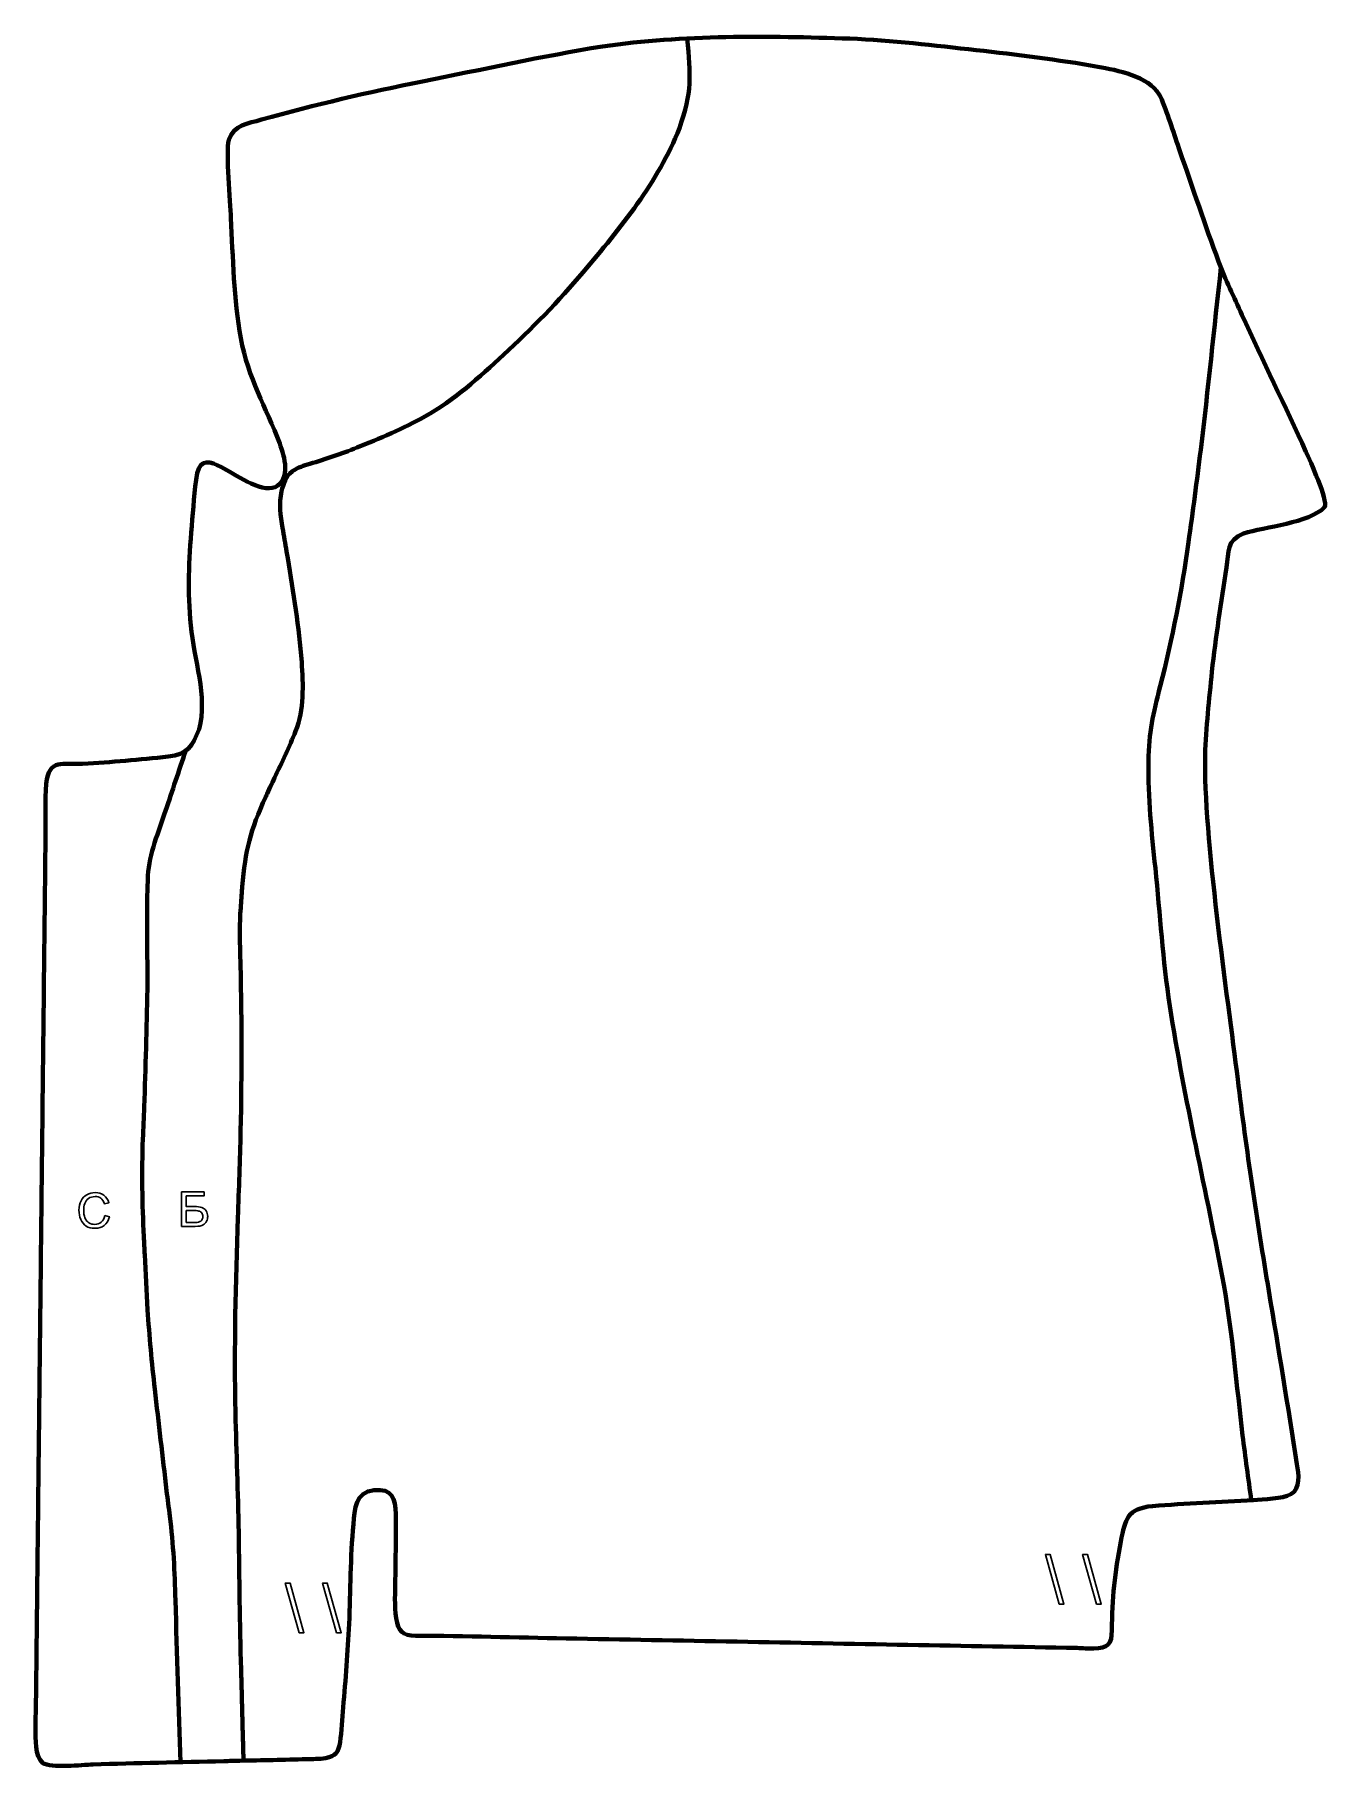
# Model space of a CAD drawing. Header units: millimetres. Extents: x 1276 to 1958, y -3 to 910.
import ezdxf

# ---------------------------------------------------------------- set-up
doc = ezdxf.new("R2010")
doc.units = ezdxf.units.MM
doc.header["$MEASUREMENT"] = 0
doc.layers.add('layer 2', color=7, linetype='Continuous')
doc.layers.add('layer 3', color=7, linetype='Continuous')

msp = doc.modelspace()

# ---------------------------------------------------------------- linework, layer by layer
at = {"layer": 'layer 2', "color": 142, "lineweight": 158}
for points, knots in [([(1619.9224, 908.1768), (1621.6848, 888.9317), (1622.549, 879.7802), (1615.7773, 861.0089), (1615.7773, 861.0089), (1604.7316, 832.6173), (1584.5228, 808.1844), (1565.1187, 785.0611), (1565.1187, 785.0611), (1552.445, 769.9582), (1537.6552, 755.0328), (1523.2048, 741.6089), (1523.2048, 741.6089), (1510.302, 729.6534), (1497.1288, 717.6353), (1481.6813, 709.0271), (1481.6813, 709.0271), (1470.7462, 702.9335), (1457.6073, 697.2523), (1445.9255, 692.6487), (1445.9255, 692.6487), (1437.7436, 689.4243), (1429.532, 686.6244), (1421.1041, 684.1161), (1421.1041, 684.1161), (1417.941, 683.1778), (1414.9849, 682.2097), (1412.1854, 680.4141), (1412.1854, 680.4141), (1412.1854, 680.4141), (1411.795, 680.1534), (1411.795, 680.1534), (1411.795, 680.1534), (1408.3785, 677.5263), (1407.235, 673.6568), (1406.2764, 669.6394), (1406.2764, 669.6394), (1404.7468, 663.0677), (1405.7617, 656.876), (1406.7944, 650.3378), (1406.7944, 650.3378), (1407.449, 646.2061), (1408.2305, 642.0931), (1408.9318, 637.9686), (1408.9318, 637.9686), (1409.1266, 636.8163), (1409.3192, 635.6637), (1409.5096, 634.5107), (1409.5096, 634.5107), (1412.5119, 616.2832), (1415.3909, 598.1208), (1416.8542, 579.6896), (1416.8542, 579.6896), (1417.7723, 567.8701), (1418.0785, 554.4906), (1413.6549, 543.3193), (1413.6549, 543.3193), (1410.3489, 534.9702), (1406.3861, 526.7992), (1402.5633, 518.6731), (1402.5633, 518.6731), (1401.0693, 515.4955), (1399.5698, 512.3206), (1398.0976, 509.1328), (1398.0976, 509.1328), (1398.0976, 509.1328), (1397.8873, 508.6774), (1397.8873, 508.6774), (1397.8873, 508.6774), (1389.7662, 491.048), (1387.2081, 480.644), (1385.5687, 461.2606), (1385.5687, 461.2606), (1385.5687, 461.2606), (1385.5159, 460.6373), (1385.5159, 460.6373), (1385.5159, 460.6373), (1385.2285, 457.1435), (1384.9808, 453.6467), (1384.7332, 450.1499), (1384.7332, 450.1499), (1384.133, 441.6709), (1384.2056, 434.5202), (1384.4563, 426.0626), (1384.4563, 426.0626), (1385.3805, 394.881), (1385.3023, 363.6512), (1384.7132, 332.4635), (1384.7132, 332.4635), (1384.4257, 317.3222), (1383.77, 302.1846), (1383.2509, 287.0495), (1383.2509, 287.0495), (1382.104, 252.7803), (1381.2099, 218.5344), (1381.9713, 184.2445), (1381.9713, 184.2445), (1382.4619, 163.2087), (1383.3287, 142.1863), (1383.6763, 121.1462), (1383.6763, 121.1462), (1384.0685, 97.0678), (1384.2398, 73.0913), (1384.9417, 49.0095), (1384.9417, 49.0095), (1385.0388, 45.6797), (1385.1339, 42.3502), (1385.2199, 39.0202), (1385.2199, 39.0202), (1385.2756, 36.8477), (1385.3313, 34.6751), (1385.3871, 32.5026), (1385.3871, 32.5026), (1385.4642, 29.4944), (1385.5414, 26.4863), (1385.6187, 23.4781), (1385.6187, 23.4781), (1385.7002, 20.3029), (1385.7816, 17.1277), (1385.8631, 13.9524), (1385.8631, 13.9524), (1385.9274, 11.4456), (1385.9917, 8.9388), (1386.056, 6.432), (1386.056, 6.432), (1386.1032, 4.5937), (1386.1503, 2.7554), (1386.1976, 0.9171)], [0, 0, 0, 0, 0.03030303, 0.03030303, 0.03030303, 0.03030303, 0.06060606, 0.06060606, 0.06060606, 0.06060606, 0.09090909, 0.09090909, 0.09090909, 0.09090909, 0.12121212, 0.12121212, 0.12121212, 0.12121212, 0.15151515, 0.15151515, 0.15151515, 0.15151515, 0.18181818, 0.18181818, 0.18181818, 0.18181818, 0.21212121, 0.21212121, 0.21212121, 0.21212121, 0.24242424, 0.24242424, 0.24242424, 0.24242424, 0.27272727, 0.27272727, 0.27272727, 0.27272727, 0.3030303, 0.3030303, 0.3030303, 0.3030303, 0.33333333, 0.33333333, 0.33333333, 0.33333333, 0.36363636, 0.36363636, 0.36363636, 0.36363636, 0.39393939, 0.39393939, 0.39393939, 0.39393939, 0.42424242, 0.42424242, 0.42424242, 0.42424242, 0.45454545, 0.45454545, 0.45454545, 0.45454545, 0.48484848, 0.48484848, 0.48484848, 0.48484848, 0.51515152, 0.51515152, 0.51515152, 0.51515152, 0.54545455, 0.54545455, 0.54545455, 0.54545455, 0.57575758, 0.57575758, 0.57575758, 0.57575758, 0.60606061, 0.60606061, 0.60606061, 0.60606061, 0.63636364, 0.63636364, 0.63636364, 0.63636364, 0.66666667, 0.66666667, 0.66666667, 0.66666667, 0.6969697, 0.6969697, 0.6969697, 0.6969697, 0.72727273, 0.72727273, 0.72727273, 0.72727273, 0.75757576, 0.75757576, 0.75757576, 0.75757576, 0.78787879, 0.78787879, 0.78787879, 0.78787879, 0.81818182, 0.81818182, 0.81818182, 0.81818182, 0.84848485, 0.84848485, 0.84848485, 0.84848485, 0.87878788, 0.87878788, 0.87878788, 0.87878788, 0.90909091, 0.90909091, 0.90909091, 0.90909091, 0.93939394, 0.93939394, 0.93939394, 0.93939394, 1, 1, 1, 1]), ([(1900.9856, 787.6313), (1897.4538, 755.6019), (1894.2024, 723.4075), (1890.3236, 691.4328), (1890.3236, 691.4328), (1888.3636, 675.2755), (1886.1715, 658.9371), (1883.9101, 642.816), (1883.9101, 642.816), (1880.2616, 616.8079), (1875.5705, 592.4559), (1869.0473, 567.007), (1869.0473, 567.007), (1865.2556, 552.2217), (1863.0642, 542.828), (1862.7973, 527.3448), (1862.7973, 527.3448), (1862.5229, 507.9009), (1864.4929, 490.2681), (1866.4532, 471.0394), (1866.4532, 471.0394), (1868.9022, 446.6716), (1870.3372, 422.7744), (1874.0664, 398.4901), (1874.0664, 398.4901), (1881.6508, 349.1019), (1893.4717, 300.647), (1902.4544, 251.555), (1902.4544, 251.555), (1907.2112, 225.5584), (1909.1606, 198.5045), (1912.4185, 172.2143), (1912.4185, 172.2143), (1913.8285, 160.8362), (1915.3795, 149.5135), (1916.9526, 138.1584)], [0, 0, 0, 0, 0.1, 0.1, 0.1, 0.1, 0.2, 0.2, 0.2, 0.2, 0.3, 0.3, 0.3, 0.3, 0.4, 0.4, 0.4, 0.4, 0.5, 0.5, 0.5, 0.5, 0.6, 0.6, 0.6, 0.6, 0.7, 0.7, 0.7, 0.7, 0.8, 0.8, 0.8, 0.8, 1, 1, 1, 1]), ([(1353.0537, 0.0667), (1352.056, 28.5024), (1351.1602, 56.9408), (1350.3642, 85.3829), (1350.3642, 85.3829), (1349.9495, 100.2248), (1349.3227, 114.9509), (1347.4332, 129.6932), (1347.4332, 129.6932), (1346.8543, 134.1687), (1346.2339, 138.6349), (1345.7046, 143.1172), (1345.7046, 143.1172), (1343.6133, 160.9769), (1341.5015, 178.834), (1339.4879, 196.7028), (1339.4879, 196.7028), (1337.9257, 210.6133), (1336.5748, 224.5156), (1335.7348, 238.4907), (1335.7348, 238.4907), (1335.17, 248.1453), (1334.7411, 257.8075), (1334.2, 267.4636), (1334.2, 267.4636), (1334.022, 270.6265), (1333.8554, 273.7893), (1333.7037, 276.9536), (1333.7037, 276.9536), (1332.9055, 294.1289), (1332.5208, 311.2322), (1333.2126, 328.4204), (1333.2126, 328.4204), (1333.4574, 334.0887), (1333.748, 339.7521), (1333.9431, 345.4228), (1333.9431, 345.4228), (1334.5849, 366.0554), (1335.2325, 386.6859), (1335.636, 407.3249), (1335.636, 407.3249), (1335.636, 407.3249), (1335.6456, 407.8243), (1335.6456, 407.8243), (1335.6456, 407.8243), (1335.7599, 413.9794), (1335.5895, 420.1425), (1335.5224, 426.298), (1335.5224, 426.298), (1335.3906, 439.78), (1335.2433, 453.2896), (1335.8731, 466.7614), (1335.8731, 466.7614), (1335.8731, 466.7614), (1335.8962, 467.2564), (1335.8962, 467.2564), (1335.8962, 467.2564), (1336.4331, 478.541), (1341.6496, 490.6303), (1345.2023, 501.3347), (1345.2023, 501.3347), (1348.6676, 511.8359), (1352.1799, 522.3216), (1355.6982, 532.8051)], [0, 0, 0, 0, 0.05882353, 0.05882353, 0.05882353, 0.05882353, 0.11764706, 0.11764706, 0.11764706, 0.11764706, 0.17647059, 0.17647059, 0.17647059, 0.17647059, 0.23529412, 0.23529412, 0.23529412, 0.23529412, 0.29411765, 0.29411765, 0.29411765, 0.29411765, 0.35294118, 0.35294118, 0.35294118, 0.35294118, 0.41176471, 0.41176471, 0.41176471, 0.41176471, 0.47058824, 0.47058824, 0.47058824, 0.47058824, 0.52941176, 0.52941176, 0.52941176, 0.52941176, 0.58823529, 0.58823529, 0.58823529, 0.58823529, 0.64705882, 0.64705882, 0.64705882, 0.64705882, 0.70588235, 0.70588235, 0.70588235, 0.70588235, 0.76470588, 0.76470588, 0.76470588, 0.76470588, 0.82352941, 0.82352941, 0.82352941, 0.82352941, 0.88235294, 0.88235294, 0.88235294, 0.88235294, 1, 1, 1, 1])]:
    msp.add_open_spline(points, degree=3, knots=knots, dxfattribs=at)
at = {"layer": 'layer 2', "color": 142}
for points, knots in [([(1313.1908, 288.0424), (1313.1908, 288.0424), (1315.6042, 287.4327), (1315.6042, 287.4327), (1315.6042, 287.4327), (1315.1004, 285.4554), (1314.1943, 283.9523), (1312.886, 282.915), (1312.886, 282.915), (1311.5777, 281.8776), (1309.9772, 281.3568), (1308.0846, 281.3568), (1308.0846, 281.3568), (1306.1284, 281.3568), (1304.5364, 281.7548), (1303.3085, 282.5551), (1303.3085, 282.5551), (1302.0806, 283.3511), (1301.1491, 284.507), (1300.5097, 286.0185), (1300.5097, 286.0185), (1299.8704, 287.5343), (1299.5486, 289.156), (1299.5486, 290.8919), (1299.5486, 290.8919), (1299.5486, 292.7845), (1299.9085, 294.4358), (1300.6325, 295.8458), (1300.6325, 295.8458), (1301.3566, 297.2557), (1302.3854, 298.3269), (1303.7192, 299.0594), (1303.7192, 299.0594), (1305.053, 299.7919), (1306.5222, 300.156), (1308.1227, 300.156), (1308.1227, 300.156), (1309.9433, 300.156), (1311.4718, 299.6945), (1312.7081, 298.7673), (1312.7081, 298.7673), (1313.9487, 297.84), (1314.8125, 296.5402), (1315.2994, 294.8635), (1315.2994, 294.8635), (1315.2994, 294.8635), (1312.9368, 294.3046), (1312.9368, 294.3046), (1312.9368, 294.3046), (1312.5176, 295.6256), (1311.9037, 296.591), (1311.1034, 297.1922), (1311.1034, 297.1922), (1310.3032, 297.7977), (1309.2955, 298.0983), (1308.0803, 298.0983), (1308.0803, 298.0983), (1306.6873, 298.0983), (1305.5187, 297.7638), (1304.583, 297.0948), (1304.583, 297.0948), (1303.6472, 296.4258), (1302.9867, 295.524), (1302.6098, 294.3977), (1302.6098, 294.3977), (1302.2288, 293.2672), (1302.0382, 292.1029), (1302.0382, 290.9046), (1302.0382, 290.9046), (1302.0382, 289.3592), (1302.2626, 288.0085), (1302.7115, 286.8569), (1302.7115, 286.8569), (1303.1603, 285.701), (1303.8589, 284.8415), (1304.8074, 284.2699), (1304.8074, 284.2699), (1305.7558, 283.6983), (1306.7805, 283.4146), (1307.8856, 283.4146), (1307.8856, 283.4146), (1309.232, 283.4146), (1310.3667, 283.8041), (1311.2982, 284.579), (1311.2982, 284.579), (1312.2297, 285.358), (1312.8606, 286.5097), (1313.1908, 288.0424)], [0, 0, 0, 0, 0.04347826, 0.04347826, 0.04347826, 0.04347826, 0.08695652, 0.08695652, 0.08695652, 0.08695652, 0.13043478, 0.13043478, 0.13043478, 0.13043478, 0.17391304, 0.17391304, 0.17391304, 0.17391304, 0.2173913, 0.2173913, 0.2173913, 0.2173913, 0.26086957, 0.26086957, 0.26086957, 0.26086957, 0.30434783, 0.30434783, 0.30434783, 0.30434783, 0.34782609, 0.34782609, 0.34782609, 0.34782609, 0.39130435, 0.39130435, 0.39130435, 0.39130435, 0.43478261, 0.43478261, 0.43478261, 0.43478261, 0.47826087, 0.47826087, 0.47826087, 0.47826087, 0.52173913, 0.52173913, 0.52173913, 0.52173913, 0.56521739, 0.56521739, 0.56521739, 0.56521739, 0.60869565, 0.60869565, 0.60869565, 0.60869565, 0.65217391, 0.65217391, 0.65217391, 0.65217391, 0.69565217, 0.69565217, 0.69565217, 0.69565217, 0.73913043, 0.73913043, 0.73913043, 0.73913043, 0.7826087, 0.7826087, 0.7826087, 0.7826087, 0.82608696, 0.82608696, 0.82608696, 0.82608696, 0.86956522, 0.86956522, 0.86956522, 0.86956522, 0.91304348, 0.91304348, 0.91304348, 0.91304348, 1, 1, 1, 1]), ([(1353.6425, 300.5567), (1353.6425, 300.5567), (1365.4555, 300.5567), (1365.4555, 300.5567), (1365.4555, 300.5567), (1365.4555, 300.5567), (1365.4555, 298.4227), (1365.4555, 298.4227), (1365.4555, 298.4227), (1365.4555, 298.4227), (1356.056, 298.4227), (1356.056, 298.4227), (1356.056, 298.4227), (1356.056, 298.4227), (1356.056, 292.8084), (1356.056, 292.8084), (1356.056, 292.8084), (1356.056, 292.8084), (1360.4001, 292.8084), (1360.4001, 292.8084), (1360.4001, 292.8084), (1362.0048, 292.8084), (1363.2792, 292.6559), (1364.2277, 292.3469), (1364.2277, 292.3469), (1365.1761, 292.042), (1365.934, 291.4662), (1366.5056, 290.6151), (1366.5056, 290.6151), (1367.0773, 289.7683), (1367.361, 288.7818), (1367.361, 287.6555), (1367.361, 287.6555), (1367.361, 286.7367), (1367.1577, 285.8772), (1366.747, 285.0812), (1366.747, 285.0812), (1366.3362, 284.281), (1365.7265, 283.6289), (1364.9136, 283.1251), (1364.9136, 283.1251), (1364.1049, 282.6212), (1362.7204, 282.3672), (1360.7685, 282.3672), (1360.7685, 282.3672), (1360.7685, 282.3672), (1353.6425, 282.3672), (1353.6425, 282.3672), (1353.6425, 282.3672), (1353.6425, 282.3672), (1353.6425, 300.5567), (1353.6425, 300.5567)], [0, 0, 0, 0, 0.07142857, 0.07142857, 0.07142857, 0.07142857, 0.14285714, 0.14285714, 0.14285714, 0.14285714, 0.21428571, 0.21428571, 0.21428571, 0.21428571, 0.28571429, 0.28571429, 0.28571429, 0.28571429, 0.35714286, 0.35714286, 0.35714286, 0.35714286, 0.42857143, 0.42857143, 0.42857143, 0.42857143, 0.5, 0.5, 0.5, 0.5, 0.57142857, 0.57142857, 0.57142857, 0.57142857, 0.64285714, 0.64285714, 0.64285714, 0.64285714, 0.71428571, 0.71428571, 0.71428571, 0.71428571, 0.78571429, 0.78571429, 0.78571429, 0.78571429, 0.85714286, 0.85714286, 0.85714286, 0.85714286, 1, 1, 1, 1]), ([(1356.056, 284.4249), (1356.056, 284.4249), (1360.8701, 284.4249), (1360.8701, 284.4249), (1360.8701, 284.4249), (1362.1699, 284.4249), (1363.1438, 284.6875), (1363.7958, 285.2167), (1363.7958, 285.2167), (1364.4436, 285.746), (1364.7696, 286.5377), (1364.7696, 287.592), (1364.7696, 287.592), (1364.7696, 288.3457), (1364.5833, 288.9723), (1364.2107, 289.4762), (1364.2107, 289.4762), (1363.8381, 289.98), (1363.3216, 290.3145), (1362.6611, 290.4796), (1362.6611, 290.4796), (1361.9963, 290.6448), (1360.8658, 290.7252), (1359.2696, 290.7252), (1359.2696, 290.7252), (1359.2696, 290.7252), (1356.056, 290.7252), (1356.056, 290.7252), (1356.056, 290.7252), (1356.056, 290.7252), (1356.056, 284.4249), (1356.056, 284.4249)], [0, 0, 0, 0, 0.11111111, 0.11111111, 0.11111111, 0.11111111, 0.22222222, 0.22222222, 0.22222222, 0.22222222, 0.33333333, 0.33333333, 0.33333333, 0.33333333, 0.44444444, 0.44444444, 0.44444444, 0.44444444, 0.55555556, 0.55555556, 0.55555556, 0.55555556, 0.66666667, 0.66666667, 0.66666667, 0.66666667, 0.77777778, 0.77777778, 0.77777778, 0.77777778, 1, 1, 1, 1]), ([(1815.838, 83.4352), (1815.838, 83.4352), (1808.518, 109.6033), (1808.518, 109.6033), (1808.518, 109.6033), (1808.518, 109.6033), (1811.0051, 109.6033), (1811.0051, 109.6033), (1811.0051, 109.6033), (1811.0051, 109.6033), (1818.3251, 83.4352), (1818.3251, 83.4352), (1818.3251, 83.4352), (1818.3251, 83.4352), (1815.838, 83.4352), (1815.838, 83.4352)], [0, 0, 0, 0, 0.2, 0.2, 0.2, 0.2, 0.4, 0.4, 0.4, 0.4, 0.6, 0.6, 0.6, 0.6, 1, 1, 1, 1]), ([(1835.4878, 83.4352), (1835.4878, 83.4352), (1828.1678, 109.6033), (1828.1678, 109.6033), (1828.1678, 109.6033), (1828.1678, 109.6033), (1830.6549, 109.6033), (1830.6549, 109.6033), (1830.6549, 109.6033), (1830.6549, 109.6033), (1837.9749, 83.4352), (1837.9749, 83.4352), (1837.9749, 83.4352), (1837.9749, 83.4352), (1835.4878, 83.4352), (1835.4878, 83.4352)], [0, 0, 0, 0, 0.2, 0.2, 0.2, 0.2, 0.4, 0.4, 0.4, 0.4, 0.6, 0.6, 0.6, 0.6, 1, 1, 1, 1]), ([(1415.5453, 68.2633), (1415.5453, 68.2633), (1408.2253, 94.4314), (1408.2253, 94.4314), (1408.2253, 94.4314), (1408.2253, 94.4314), (1410.7124, 94.4314), (1410.7124, 94.4314), (1410.7124, 94.4314), (1410.7124, 94.4314), (1418.0324, 68.2633), (1418.0324, 68.2633), (1418.0324, 68.2633), (1418.0324, 68.2633), (1415.5453, 68.2633), (1415.5453, 68.2633)], [0, 0, 0, 0, 0.2, 0.2, 0.2, 0.2, 0.4, 0.4, 0.4, 0.4, 0.6, 0.6, 0.6, 0.6, 1, 1, 1, 1]), ([(1435.1951, 68.2633), (1435.1951, 68.2633), (1427.8751, 94.4314), (1427.8751, 94.4314), (1427.8751, 94.4314), (1427.8751, 94.4314), (1430.3622, 94.4314), (1430.3622, 94.4314), (1430.3622, 94.4314), (1430.3622, 94.4314), (1437.6822, 68.2633), (1437.6822, 68.2633), (1437.6822, 68.2633), (1437.6822, 68.2633), (1435.1951, 68.2633), (1435.1951, 68.2633)], [0, 0, 0, 0, 0.2, 0.2, 0.2, 0.2, 0.4, 0.4, 0.4, 0.4, 0.6, 0.6, 0.6, 0.6, 1, 1, 1, 1])]:
    msp.add_open_spline(points, degree=3, knots=knots, dxfattribs=at)
at = {"layer": 'layer 3', "color": 22, "lineweight": 158}
msp.add_open_spline([(1879.4031, 848.774), (1886.1001, 829.4223), (1892.7033, 809.9616), (1899.7035, 790.7222), (1899.7035, 790.7222), (1903.2113, 781.3532), (1907.934, 771.8673), (1912.0823, 762.7043), (1912.0823, 762.7043), (1923.0645, 738.4939), (1934.76, 714.6158), (1945.7697, 690.4362), (1945.7697, 690.4362), (1947.7939, 685.8746), (1957.5449, 664.9342), (1955.5709, 661.3108), (1955.5709, 661.3108), (1947.6386, 652.8658), (1924.1713, 651.0267), (1912.8656, 647.3786), (1912.8656, 647.3786), (1904.0743, 644.13), (1905.0325, 637.56), (1903.8948, 629.5545), (1903.8948, 629.5545), (1901.2475, 611.0913), (1898.142, 593.1601), (1896.2566, 574.5475), (1896.2566, 574.5475), (1894.8083, 560.2341), (1893.0957, 545.0466), (1892.6656, 530.7091), (1892.6656, 530.7091), (1891.8002, 488.5307), (1904.3906, 403.8392), (1909.8276, 359.9841), (1909.8276, 359.9841), (1914.479, 322.4995), (1920.0046, 285.6182), (1926.2116, 248.3665), (1926.2116, 248.3665), (1931.2707, 217.9746), (1936.2916, 187.5635), (1941.0083, 157.1166), (1941.0083, 157.1166), (1941.8092, 151.9475), (1943.1782, 144.3027), (1937.7549, 141.2261), (1937.7549, 141.2261), (1933.5472, 138.8392), (1923.2857, 138.5794), (1918.0952, 138.2171), (1918.0952, 138.2171), (1900.3973, 137.0047), (1882.5368, 136.4402), (1864.891, 135.0655), (1864.891, 135.0655), (1851.7184, 133.6392), (1850.6062, 128.3284), (1848.2422, 116.3531), (1848.2422, 116.3531), (1845.1702, 100.1533), (1843.6064, 86.1224), (1843.5524, 69.6097), (1843.5524, 69.6097), (1843.5285, 62.2862), (1841.5301, 60.1253), (1833.9531, 59.9884), (1833.9531, 59.9884), (1831.0582, 59.9361), (1828.1086, 60.182), (1825.2066, 60.2585), (1825.2066, 60.2585), (1795.5272, 60.8998), (1765.8443, 61.3447), (1736.1633, 61.9026), (1736.1633, 61.9026), (1676.1374, 63.0351), (1616.1117, 64.1676), (1556.0859, 65.3001), (1556.0859, 65.3001), (1529.6856, 65.8053), (1503.2892, 66.5983), (1476.8831, 66.7287), (1476.8831, 66.7287), (1469.8537, 66.7634), (1467.7012, 69.0035), (1466.5875, 76.0129), (1466.5875, 76.0129), (1465.6284, 82.049), (1466.1198, 90.2621), (1466.1663, 96.5425), (1466.1663, 96.5425), (1466.2557, 107.838), (1466.6529, 119.4837), (1466.3968, 130.7385), (1466.3968, 130.7385), (1466.2084, 139.0149), (1464.5275, 144.3082), (1454.9619, 143.428), (1454.9619, 143.428), (1444.9623, 142.5079), (1444.8594, 133.4285), (1444.0674, 125.4252), (1444.0674, 125.4252), (1442.4414, 108.1547), (1442.6371, 90.3498), (1441.815, 72.9536), (1441.815, 72.9536), (1441.1122, 58.0842), (1440.0645, 43.7948), (1438.6517, 28.9789), (1438.6517, 28.9789), (1438.0858, 23.0457), (1437.9742, 16.4026), (1437.0849, 10.6156), (1437.0849, 10.6156), (1436.2842, 5.4048), (1434.7941, 3.367), (1429.4222, 2.3049), (1429.4222, 2.3049), (1426.1365, 1.6553), (1422.6474, 1.7854), (1419.3074, 1.686), (1419.3074, 1.686), (1407.6893, 1.2779), (1395.9509, 1.1673), (1384.3078, 0.8687), (1384.3078, 0.8687), (1381.4742, 0.796), (1378.6404, 0.7233), (1375.8067, 0.6505), (1375.8067, 0.6505), (1352.8798, 0.0637), (1329.8819, -0.328), (1306.9687, -1.1163), (1306.9687, -1.1163), (1301.0719, -1.3192), (1284.9934, -3.135), (1280.4437, -0.3308), (1280.4437, -0.3308), (1276.2377, 3.2473), (1276.7029, 12.583), (1276.7092, 17.7482), (1276.7092, 17.7482), (1276.7186, 25.5192), (1276.9317, 33.4121), (1277.0178, 41.2031), (1277.0178, 41.2031), (1277.1026, 48.8678), (1277.1873, 56.5327), (1277.2719, 64.1976), (1277.2719, 64.1976), (1277.3363, 70.0295), (1277.4007, 75.8614), (1277.4652, 81.6934), (1277.4652, 81.6934), (1277.5719, 91.3577), (1277.6788, 101.0221), (1277.7856, 110.6865), (1277.7856, 110.6865), (1277.7856, 110.6865), (1277.7966, 111.6862), (1277.7966, 111.6862), (1277.7966, 111.6862), (1277.8997, 121.0173), (1278.0028, 130.3485), (1278.1059, 139.6795), (1278.1059, 139.6795), (1278.1703, 145.5115), (1278.2348, 151.3434), (1278.2993, 157.1753), (1278.2993, 157.1753), (1278.3214, 159.1748), (1278.3434, 161.1744), (1278.3655, 163.1739), (1278.3655, 163.1739), (1278.3968, 166.0066), (1278.4281, 168.8393), (1278.4594, 171.6719), (1278.4594, 171.6719), (1278.5993, 184.3355), (1278.7392, 196.9992), (1278.8792, 209.6628), (1278.8792, 209.6628), (1279.0615, 226.1589), (1279.2437, 242.655), (1279.4261, 259.151), (1279.4261, 259.151), (1279.5715, 272.3145), (1279.7169, 285.4781), (1279.8623, 298.6416), (1279.8623, 298.6416), (1280.0815, 318.4702), (1280.3005, 338.2988), (1280.5196, 358.1274), (1280.5196, 358.1274), (1280.6302, 368.125), (1280.7406, 378.1226), (1280.851, 388.1202), (1280.851, 388.1202), (1281.0719, 408.1155), (1281.293, 428.1107), (1281.5139, 448.1059), (1281.5139, 448.1059), (1281.6611, 461.4361), (1281.8085, 474.7662), (1281.9558, 488.0963), (1281.9558, 488.0963), (1282.038, 497.1739), (1281.7677, 506.5584), (1282.2276, 515.5923), (1282.2276, 515.5923), (1284.0137, 529.0623), (1290.8252, 525.5749), (1301.5068, 526.1283), (1301.5068, 526.1283), (1316.5048, 526.9593), (1331.5426, 528.2552), (1346.4722, 529.9093), (1346.4722, 529.9093), (1356.7548, 531.1435), (1359.2627, 535.1471), (1362.7782, 544.3492), (1362.7782, 544.3492), (1367.4861, 561.405), (1360.1119, 581.4621), (1358.4591, 598.8694), (1358.4591, 598.8694), (1356.7286, 617.0929), (1357.3101, 633.0906), (1358.9556, 651.2513), (1358.9556, 651.2513), (1359.7915, 660.4754), (1360.3069, 669.9969), (1361.7352, 679.1349), (1361.7352, 679.1349), (1363.7808, 687.105), (1368.699, 685.441), (1374.5593, 682.4229), (1374.5593, 682.4229), (1381.3828, 678.9087), (1395.1318, 668.7345), (1402.8091, 671.8898), (1402.8091, 671.8898), (1411.3497, 676.0576), (1407.7816, 687.9044), (1405.3089, 694.7857), (1405.3089, 694.7857), (1397.908, 714.3086), (1388.6926, 729.1006), (1384.804, 750.2897), (1384.804, 750.2897), (1381.0737, 770.8043), (1380.6684, 792.8196), (1379.5734, 813.6785), (1379.5734, 813.6785), (1379.102, 822.2242), (1376.8518, 847.9517), (1378.4416, 854.78), (1378.4416, 854.78), (1381.2274, 862.9599), (1388.4143, 863.3863), (1395.7691, 865.4508), (1395.7691, 865.4508), (1424.0445, 873.3522), (1451.7692, 879.8992), (1480.5631, 885.6091), (1480.5631, 885.6091), (1511.9934, 891.8457), (1543.7066, 898.9056), (1575.3065, 904.0151), (1575.3065, 904.0151), (1617.8846, 910.2267), (1662.5402, 909.6171), (1705.4834, 908.1279), (1705.4834, 908.1279), (1727.5005, 907.3451), (1750.2024, 904.5222), (1772.1369, 902.0868), (1772.1369, 902.0868), (1793.3423, 899.7323), (1815.2454, 897.0403), (1836.239, 893.3151), (1836.239, 893.3151), (1846.2563, 891.5375), (1862.9191, 888.2174), (1868.4846, 878.7866), (1868.4846, 878.7866), (1869.0082, 877.8994), (1869.4096, 877.0313), (1869.8224, 876.0909), (1869.8224, 876.0909), (1873.3532, 867.1508), (1876.2626, 857.8652), (1879.4031, 848.774)], degree=3, knots=[0, 0, 0, 0, 0.01333333, 0.01333333, 0.01333333, 0.01333333, 0.02666667, 0.02666667, 0.02666667, 0.02666667, 0.04, 0.04, 0.04, 0.04, 0.05333333, 0.05333333, 0.05333333, 0.05333333, 0.06666667, 0.06666667, 0.06666667, 0.06666667, 0.08, 0.08, 0.08, 0.08, 0.09333333, 0.09333333, 0.09333333, 0.09333333, 0.10666667, 0.10666667, 0.10666667, 0.10666667, 0.12, 0.12, 0.12, 0.12, 0.13333333, 0.13333333, 0.13333333, 0.13333333, 0.14666667, 0.14666667, 0.14666667, 0.14666667, 0.16, 0.16, 0.16, 0.16, 0.17333333, 0.17333333, 0.17333333, 0.17333333, 0.18666667, 0.18666667, 0.18666667, 0.18666667, 0.2, 0.2, 0.2, 0.2, 0.21333333, 0.21333333, 0.21333333, 0.21333333, 0.22666667, 0.22666667, 0.22666667, 0.22666667, 0.24, 0.24, 0.24, 0.24, 0.25333333, 0.25333333, 0.25333333, 0.25333333, 0.26666667, 0.26666667, 0.26666667, 0.26666667, 0.28, 0.28, 0.28, 0.28, 0.29333333, 0.29333333, 0.29333333, 0.29333333, 0.30666667, 0.30666667, 0.30666667, 0.30666667, 0.32, 0.32, 0.32, 0.32, 0.33333333, 0.33333333, 0.33333333, 0.33333333, 0.34666667, 0.34666667, 0.34666667, 0.34666667, 0.36, 0.36, 0.36, 0.36, 0.37333333, 0.37333333, 0.37333333, 0.37333333, 0.38666667, 0.38666667, 0.38666667, 0.38666667, 0.4, 0.4, 0.4, 0.4, 0.41333333, 0.41333333, 0.41333333, 0.41333333, 0.42666667, 0.42666667, 0.42666667, 0.42666667, 0.44, 0.44, 0.44, 0.44, 0.45333333, 0.45333333, 0.45333333, 0.45333333, 0.46666667, 0.46666667, 0.46666667, 0.46666667, 0.48, 0.48, 0.48, 0.48, 0.49333333, 0.49333333, 0.49333333, 0.49333333, 0.50666667, 0.50666667, 0.50666667, 0.50666667, 0.52, 0.52, 0.52, 0.52, 0.53333333, 0.53333333, 0.53333333, 0.53333333, 0.54666667, 0.54666667, 0.54666667, 0.54666667, 0.56, 0.56, 0.56, 0.56, 0.57333333, 0.57333333, 0.57333333, 0.57333333, 0.58666667, 0.58666667, 0.58666667, 0.58666667, 0.6, 0.6, 0.6, 0.6, 0.61333333, 0.61333333, 0.61333333, 0.61333333, 0.62666667, 0.62666667, 0.62666667, 0.62666667, 0.64, 0.64, 0.64, 0.64, 0.65333333, 0.65333333, 0.65333333, 0.65333333, 0.66666667, 0.66666667, 0.66666667, 0.66666667, 0.68, 0.68, 0.68, 0.68, 0.69333333, 0.69333333, 0.69333333, 0.69333333, 0.70666667, 0.70666667, 0.70666667, 0.70666667, 0.72, 0.72, 0.72, 0.72, 0.73333333, 0.73333333, 0.73333333, 0.73333333, 0.74666667, 0.74666667, 0.74666667, 0.74666667, 0.76, 0.76, 0.76, 0.76, 0.77333333, 0.77333333, 0.77333333, 0.77333333, 0.78666667, 0.78666667, 0.78666667, 0.78666667, 0.8, 0.8, 0.8, 0.8, 0.81333333, 0.81333333, 0.81333333, 0.81333333, 0.82666667, 0.82666667, 0.82666667, 0.82666667, 0.84, 0.84, 0.84, 0.84, 0.85333333, 0.85333333, 0.85333333, 0.85333333, 0.86666667, 0.86666667, 0.86666667, 0.86666667, 0.88, 0.88, 0.88, 0.88, 0.89333333, 0.89333333, 0.89333333, 0.89333333, 0.90666667, 0.90666667, 0.90666667, 0.90666667, 0.92, 0.92, 0.92, 0.92, 0.93333333, 0.93333333, 0.93333333, 0.93333333, 0.94666667, 0.94666667, 0.94666667, 0.94666667, 0.96, 0.96, 0.96, 0.96, 0.97333333, 0.97333333, 0.97333333, 0.97333333, 1, 1, 1, 1], dxfattribs=at)

doc.saveas('drawing.dxf')
